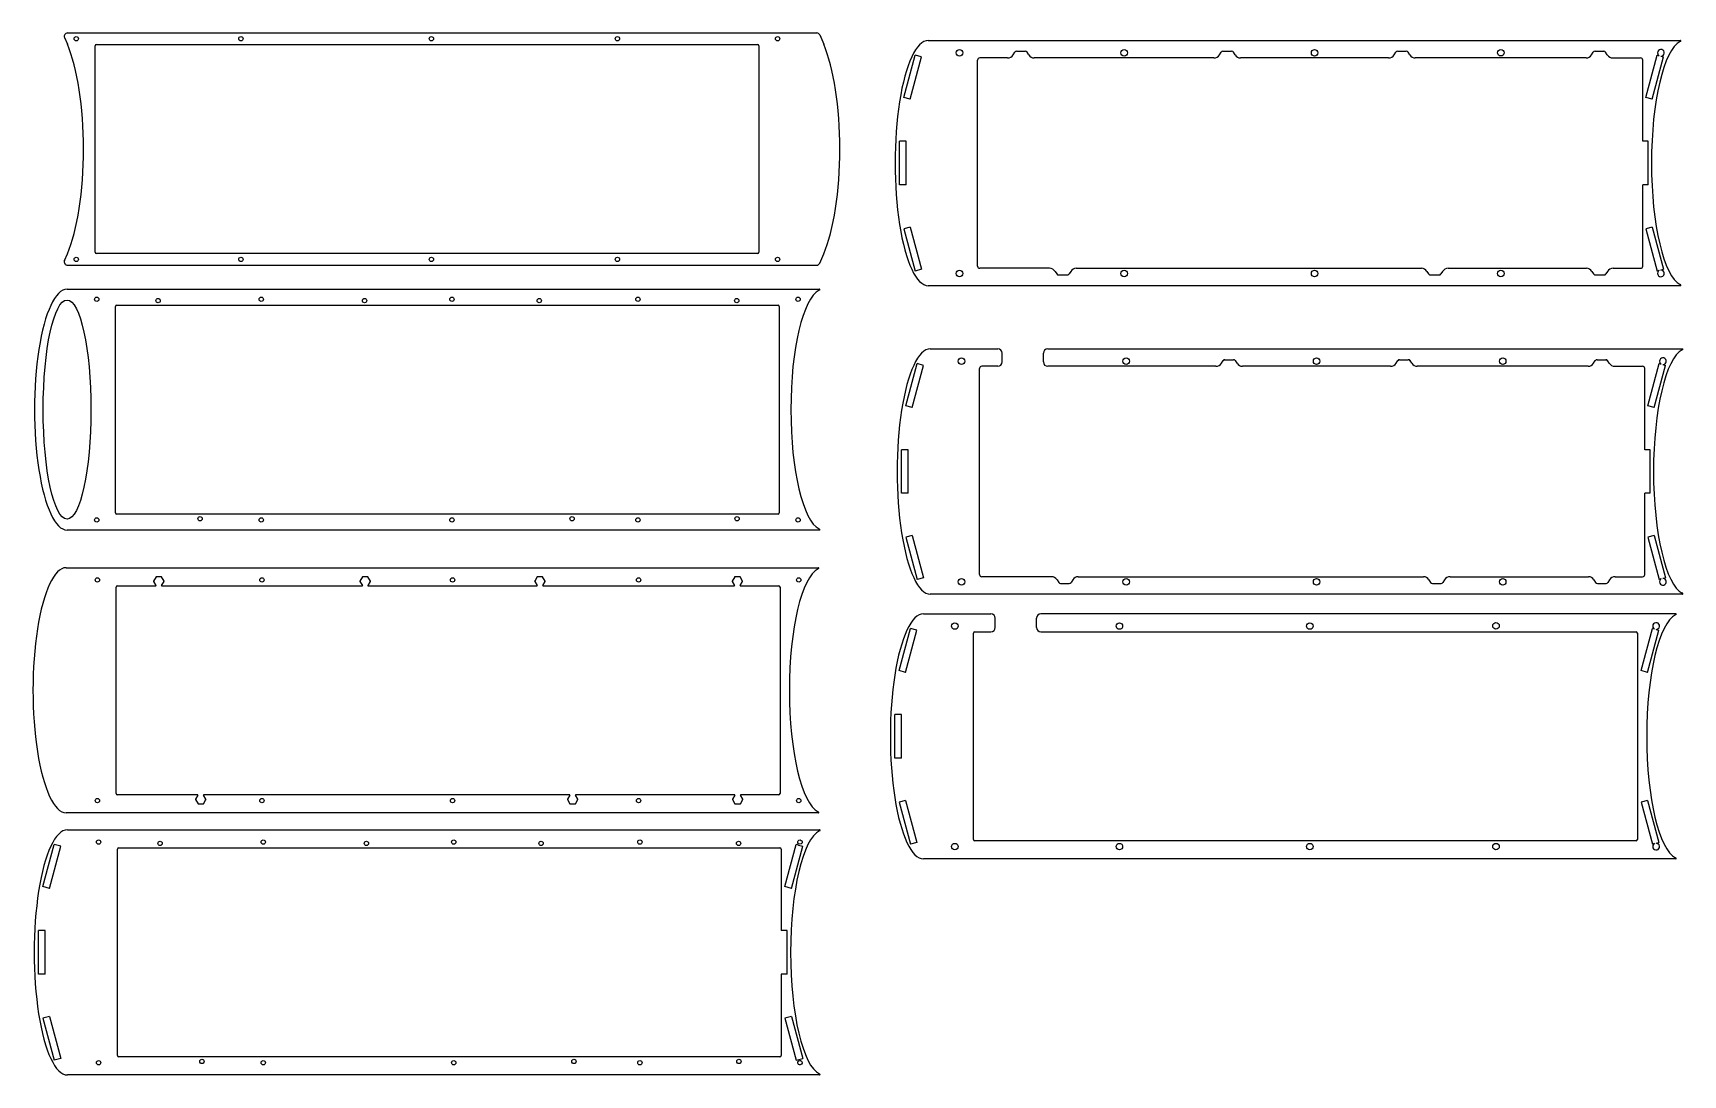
# Model space of a CAD drawing. Header units: millimetres. Extents: x -37 to 1379, y -2 to 984.
# Drawn here: x -37 to 723, y 504 to 984 of the extents above; entities that cross this region are included whole.
import ezdxf

# ---------------------------------------------------------------- set-up
doc = ezdxf.new("R2010")
doc.units = ezdxf.units.MM
doc.layers.get('0').update_dxf_attribs({"lineweight": 25, "true_color": 0xffffff})
doc.layers.add('Plate', color=7, linetype='Continuous', lineweight=25, true_color=0x000000)

msp = doc.modelspace()

# ---------------------------------------------------------------- linework, layer by layer
for p, q in [((-22.28, 981.86), (-20.97, 978.77)), ((-20.9, 983.95), (324.26, 983.95)), ((325.64, 983.03), (327.46, 978.77)), ((-8.24, 882.95), (-8.24, 978.01)), ((-7.64, 978.61), (296.96, 978.61)), ((297.56, 978.01), (297.56, 882.95)), ((375.6, 980.48), (722.16, 980.48)), ((414.66, 973.87), (415.43, 975.07)), ((416.28, 975.53), (420.28, 975.53)), ((421.89, 973.87), (421.12, 975.07)), ((509.74, 973.87), (510.51, 975.07)), ((511.35, 975.53), (515.36, 975.53)), ((516.97, 973.87), (516.2, 975.07)), ((590.21, 973.87), (590.98, 975.07)), ((591.83, 975.53), (595.83, 975.53)), ((597.44, 973.87), (596.67, 975.07)), ((681.19, 973.87), (681.96, 975.07)), ((682.8, 975.53), (686.81, 975.53)), ((688.42, 973.87), (687.65, 975.07)), ((722.24, 980.1), (722.03, 980)), ((398.33, 876.56), (398.33, 971.48)), ((412.14, 972.48), (399.33, 972.48)), ((507.21, 972.48), (424.42, 972.48)), ((587.69, 972.48), (519.5, 972.48)), ((678.66, 972.48), (599.97, 972.48)), ((690.95, 972.48), (703.75, 972.48)), ((704.75, 934.07), (704.75, 971.48)), ((704.75, 876.56), (704.75, 913.97)), ((-22.28, 879.11), (-20.97, 882.2)), ((296.96, 882.35), (-7.64, 882.35)), ((325.64, 877.93), (327.46, 882.2)), ((-20.9, 877.02), (324.26, 877.02)), ((431.48, 875.56), (399.33, 875.56)), ((434, 874.17), (434.77, 872.97)), ((441.23, 874.17), (440.46, 872.97)), ((443.76, 875.56), (602.8, 875.56)), ((605.33, 874.17), (606.1, 872.97)), ((612.55, 874.17), (611.79, 872.97)), ((615.08, 875.56), (678.8, 875.56)), ((681.33, 874.17), (682.1, 872.97)), ((688.55, 874.17), (687.79, 872.97)), ((691.08, 875.56), (703.75, 875.56)), ((722.16, 867.56), (375.6, 867.56)), ((435.62, 872.51), (439.62, 872.51)), ((606.94, 872.51), (610.94, 872.51)), ((682.94, 872.51), (686.94, 872.51)), ((722.24, 867.94), (722.03, 868.04)), ((-21.11, 865.95), (325.46, 865.95)), ((325.55, 865.57), (325.32, 865.46)), ((1.19, 762.95), (1.19, 858.01)), ((1.79, 858.61), (306.4, 858.61)), ((307, 858.01), (307, 762.95)), ((376.52, 838.44), (407.58, 838.44)), ((409.58, 832.44), (409.58, 836.44)), ((428.63, 832.44), (428.63, 836.44)), ((430.63, 838.44), (723.09, 838.44)), ((723.18, 838.06), (722.97, 837.96)), ((399.24, 734.51), (399.24, 829.44)), ((407.58, 830.44), (400.24, 830.44)), ((508.13, 830.44), (430.63, 830.44)), ((510.66, 831.82), (511.43, 833.03)), ((512.27, 833.49), (516.27, 833.49)), ((517.88, 831.82), (517.11, 833.03)), ((588.6, 830.44), (520.41, 830.44)), ((591.13, 831.82), (591.9, 833.03)), ((592.74, 833.49), (596.75, 833.49)), ((598.36, 831.82), (597.59, 833.03)), ((679.58, 830.44), (600.89, 830.44)), ((682.11, 831.82), (682.88, 833.03)), ((683.72, 833.49), (687.72, 833.49)), ((689.33, 831.82), (688.56, 833.03)), ((691.86, 830.44), (704.67, 830.44)), ((705.67, 792.03), (705.67, 829.44)), ((705.67, 734.51), (705.67, 771.93)), ((306.4, 762.35), (1.79, 762.35)), ((325.46, 755.02), (-21.11, 755.02)), ((325.55, 755.4), (325.32, 755.51)), ((-21.54, 737.67), (325.02, 737.67)), ((19.9, 733.49), (18.75, 731.49)), ((18.75, 731.39), (19.84, 729.49)), ((22.3, 733.54), (19.99, 733.54)), ((23.54, 731.49), (22.38, 733.49)), ((22.44, 729.49), (23.54, 731.39)), ((114.98, 733.49), (113.82, 731.49)), ((113.82, 731.39), (114.92, 729.49)), ((117.37, 733.54), (115.06, 733.54)), ((118.61, 731.49), (117.46, 733.49)), ((117.52, 729.49), (118.61, 731.39)), ((195.45, 733.49), (194.3, 731.49)), ((194.3, 731.39), (195.39, 729.49)), ((197.85, 733.54), (195.54, 733.54)), ((199.09, 731.49), (197.93, 733.49)), ((197.99, 729.49), (199.09, 731.39)), ((286.43, 733.49), (285.27, 731.49)), ((285.27, 731.39), (286.37, 729.49)), ((288.82, 733.54), (286.51, 733.54)), ((290.06, 731.49), (288.91, 733.49)), ((288.97, 729.49), (290.06, 731.39)), ((325.11, 737.29), (324.9, 737.19)), ((432.39, 733.51), (400.24, 733.51)), ((434.92, 732.13), (435.69, 730.92)), ((436.53, 730.46), (440.54, 730.46)), ((442.15, 732.13), (441.38, 730.92)), ((444.68, 733.51), (603.71, 733.51)), ((606.24, 732.13), (607.01, 730.92)), ((607.85, 730.46), (611.86, 730.46)), ((613.47, 732.13), (612.7, 730.92)), ((616, 733.51), (679.71, 733.51)), ((682.24, 732.13), (683.01, 730.92)), ((683.85, 730.46), (687.86, 730.46)), ((689.47, 732.13), (688.7, 730.92)), ((692, 733.51), (704.67, 733.51)), ((1.5, 633.68), (1.5, 728.74)), ((2.1, 729.34), (19.76, 729.34)), ((22.53, 729.34), (114.83, 729.34)), ((117.6, 729.34), (195.31, 729.34)), ((198.08, 729.34), (286.28, 729.34)), ((289.05, 729.34), (306.71, 729.34)), ((307.31, 728.74), (307.31, 633.68)), ((723.09, 725.51), (376.53, 725.51)), ((723.18, 725.89), (722.97, 726)), ((373.42, 716.46), (404.49, 716.46)), ((719.98, 716.46), (427.54, 716.46)), ((720.07, 716.08), (719.86, 715.98)), ((396.46, 612.47), (396.46, 707.53)), ((397.06, 708.13), (404.49, 708.13)), ((406.49, 710.13), (406.49, 714.46)), ((425.54, 710.13), (425.54, 714.46)), ((427.54, 708.13), (701.67, 708.13)), ((702.27, 707.53), (702.27, 612.47)), ((39.1, 633.08), (2.1, 633.08)), ((39.18, 632.93), (38.09, 631.03)), ((38.09, 630.93), (39.24, 628.93)), ((41.72, 628.93), (42.88, 630.93)), ((42.88, 631.03), (41.78, 632.93)), ((210.42, 633.08), (41.87, 633.08)), ((210.5, 632.93), (209.41, 631.03)), ((209.41, 630.93), (210.56, 628.93)), ((213.04, 628.93), (214.2, 630.93)), ((214.2, 631.03), (213.1, 632.93)), ((286.42, 633.08), (213.19, 633.08)), ((286.5, 632.93), (285.41, 631.03)), ((285.41, 630.93), (286.56, 628.93)), ((289.04, 628.93), (290.2, 630.93)), ((290.2, 631.03), (289.1, 632.93)), ((306.71, 633.08), (289.19, 633.08)), ((325.02, 624.75), (-21.54, 624.75)), ((39.33, 628.88), (41.64, 628.88)), ((210.65, 628.88), (212.96, 628.88)), ((286.65, 628.88), (288.96, 628.88)), ((325.11, 625.13), (324.9, 625.23)), ((-20.98, 616.95), (325.58, 616.95)), ((325.67, 616.57), (325.45, 616.46)), ((2.66, 608.61), (307.27, 608.61)), ((701.67, 611.87), (397.06, 611.87)), ((2.06, 512.95), (2.06, 608.01)), ((307.87, 608.01), (307.87, 570.53)), ((719.98, 603.54), (373.42, 603.54)), ((720.07, 603.92), (719.86, 604.02)), ((307.87, 550.43), (307.87, 512.95)), ((307.27, 512.35), (2.66, 512.35)), ((325.58, 504.02), (-20.98, 504.02)), ((325.67, 504.4), (325.45, 504.5))]:
    msp.add_line(p, q)
for centre, radius in [((-16.89, 981.28), 1), ((58.94, 981.28), 1), ((146.71, 981.28), 1), ((232.44, 981.33), 1), ((306.21, 981.28), 1), ((389.99, 974.82), 1.51), ((465.82, 974.82), 1.51), ((553.59, 974.82), 1.51), ((639.32, 974.87), 1.51), ((-16.89, 879.69), 1), ((58.94, 879.69), 1), ((146.71, 879.69), 1), ((232.44, 879.69), 1), ((306.21, 879.69), 1), ((389.99, 873.22), 1.51), ((465.82, 873.22), 1.51), ((553.59, 873.22), 1.51), ((639.32, 873.22), 1.51), ((-7.45, 861.28), 1), ((20.84, 860.71), 1), ((68.37, 861.28), 1), ((115.91, 860.71), 1), ((156.15, 861.28), 1), ((196.39, 860.71), 1), ((241.87, 861.33), 1), ((287.36, 860.71), 1), ((315.65, 861.28), 1), ((390.92, 832.77), 1.51), ((466.73, 832.77), 1.51), ((554.51, 832.77), 1.51), ((640.23, 832.82), 1.51), ((-7.45, 759.69), 1), ((40.18, 760.25), 1), ((68.37, 759.69), 1), ((156.15, 759.69), 1), ((211.5, 760.25), 1), ((241.87, 759.69), 1), ((287.5, 760.25), 1), ((315.65, 759.69), 1), ((-7.15, 732.01), 1), ((68.68, 732.01), 1), ((156.45, 732.01), 1), ((242.18, 732.06), 1), ((315.95, 732.01), 1), ((390.91, 731.18), 1.51), ((466.73, 731.18), 1.51), ((554.51, 731.18), 1.51), ((640.23, 731.18), 1.51), ((387.81, 710.8), 1.51), ((387.81, 710.8), 1.51), ((463.64, 710.8), 1.51), ((551.41, 710.8), 1.51), ((637.14, 710.85), 1.51), ((-7.15, 630.41), 1), ((68.68, 630.41), 1), ((156.45, 630.41), 1), ((242.18, 630.41), 1), ((315.95, 630.41), 1), ((-6.59, 611.28), 1), ((21.7, 610.71), 1), ((69.24, 611.28), 1), ((116.78, 610.71), 1), ((157.01, 611.28), 1), ((197.25, 610.71), 1), ((242.74, 611.33), 1), ((288.23, 610.71), 1), ((387.81, 609.2), 1.51), ((463.64, 609.2), 1.51), ((551.41, 609.2), 1.51), ((637.14, 609.2), 1.51), ((-6.59, 509.69), 1), ((41.04, 510.25), 1), ((69.24, 509.69), 1), ((157.01, 509.69), 1), ((212.36, 510.25), 1), ((242.74, 509.69), 1), ((288.36, 510.25), 1)]:
    msp.add_circle(centre, radius)
for centre, radius, start, end in [((-20.9, 982.45), 1.5, 90, 203.07384), ((324.26, 982.45), 1.5, 23.07384, 90), ((-7.64, 978.01), 0.6, 90, 180), ((296.96, 978.01), 0.6, 0, 90), ((412.14, 975.48), 3, 270, 327.42053), ((416.28, 974.53), 1, 90, 147.42053), ((420.28, 974.53), 1, 32.57947, 90), ((424.42, 975.48), 3, 212.57947, 270), ((507.21, 975.48), 3, 270, 327.42053), ((511.35, 974.53), 1, 90, 147.42053), ((515.36, 974.53), 1, 32.57947, 90), ((519.5, 975.48), 3, 212.57947, 270), ((587.69, 975.48), 3, 270, 327.42053), ((591.83, 974.53), 1, 90, 147.42053), ((595.83, 974.53), 1, 32.57947, 90), ((599.97, 975.48), 3, 212.57947, 270), ((678.66, 975.48), 3, 270, 327.42053), ((682.8, 974.53), 1, 90, 147.42053), ((686.81, 974.53), 1, 32.57947, 90), ((690.95, 975.48), 3, 212.57947, 270), ((713.09, 974.82), 1.55, 267.85344, 242.14656), ((722.16, 980.28), 0.2, 295.93663, 90), ((399.33, 971.48), 1, 90, 180), ((703.75, 971.48), 1, 360, 90), ((-7.64, 882.95), 0.6, 180, 270), ((296.96, 882.95), 0.6, 270, 0), ((-20.9, 878.52), 1.5, 156.92616, 270), ((324.26, 878.52), 1.5, 270, 336.92616), ((399.33, 876.56), 1, 180, 270), ((431.48, 872.56), 3, 32.57947, 90), ((443.76, 872.56), 3, 90, 147.42053), ((602.8, 872.56), 3, 32.57947, 90), ((615.08, 872.56), 3, 90, 147.42053), ((678.8, 872.56), 3, 32.57947, 90), ((691.08, 872.56), 3, 90, 147.42053), ((703.75, 876.56), 1, 270, 0), ((713.09, 873.22), 1.55, 117.8536, 92.1464), ((435.62, 873.51), 1, 212.57947, 270), ((439.62, 873.51), 1, 270, 327.42053), ((606.94, 873.51), 1, 212.57947, 270), ((610.94, 873.51), 1, 270, 327.42053), ((682.94, 873.51), 1, 212.57947, 270), ((686.94, 873.51), 1, 270, 327.42053), ((722.16, 867.76), 0.2, 270, 64.06346), ((325.46, 865.75), 0.2, 296.34511, 90), ((1.79, 858.01), 0.6, 90, 180), ((306.4, 858.01), 0.6, 0, 90), ((407.58, 836.44), 2, 360, 90), ((430.63, 836.44), 2, 90, 180), ((723.09, 838.24), 0.2, 295.93663, 90), ((400.24, 829.44), 1, 90, 180), ((407.58, 832.44), 2, 270, 360), ((430.63, 832.44), 2, 180, 270), ((508.13, 833.44), 3, 270, 327.42053), ((512.27, 832.49), 1, 90, 147.42053), ((516.27, 832.49), 1, 32.57947, 90), ((520.41, 833.44), 3, 212.57947, 270), ((588.6, 833.44), 3, 270, 327.42053), ((592.74, 832.49), 1, 90, 147.42053), ((596.75, 832.49), 1, 32.57947, 90), ((600.89, 833.44), 3, 212.57947, 270), ((679.58, 833.44), 3, 270, 327.42053), ((683.72, 832.49), 1, 90, 147.42053), ((687.72, 832.49), 1, 32.57947, 90), ((691.86, 833.44), 3, 212.57947, 270), ((704.67, 829.44), 1, 360, 90), ((714.01, 832.77), 1.55, 267.85344, 242.14656), ((1.79, 762.95), 0.6, 180, 270), ((306.4, 762.95), 0.6, 270, 0), ((325.46, 755.22), 0.2, 270, 63.65498), ((325.02, 737.47), 0.2, 295.93663, 90), ((18.83, 731.44), 0.1, 149.99184, 209.99184), ((19.99, 733.44), 0.1, 89.99184, 149.99184), ((22.3, 733.44), 0.1, 29.99184, 89.99184), ((23.45, 731.44), 0.1, 329.99184, 29.99184), ((113.91, 731.44), 0.1, 149.99184, 209.99184), ((115.06, 733.44), 0.1, 89.99184, 149.99184), ((117.37, 733.44), 0.1, 29.99184, 89.99184), ((118.53, 731.44), 0.1, 329.99184, 29.99184), ((194.38, 731.44), 0.1, 149.99184, 209.99184), ((195.54, 733.44), 0.1, 89.99184, 149.99184), ((197.85, 733.44), 0.1, 29.99184, 89.99184), ((199, 731.44), 0.1, 329.99184, 29.99184), ((285.36, 731.44), 0.1, 149.99184, 209.99184), ((286.51, 733.44), 0.1, 89.99184, 149.99184), ((288.82, 733.44), 0.1, 29.99184, 89.99184), ((289.98, 731.44), 0.1, 329.99184, 29.99184), ((400.24, 734.51), 1, 180, 270), ((432.39, 730.51), 3, 32.57947, 90), ((436.53, 731.46), 1, 212.57947, 270), ((440.54, 731.46), 1, 270, 327.42053), ((444.68, 730.51), 3, 90, 147.42053), ((603.71, 730.51), 3, 32.57947, 90), ((607.85, 731.46), 1, 212.57947, 270), ((611.86, 731.46), 1, 270, 327.42053), ((616, 730.51), 3, 90, 147.42053), ((679.71, 730.51), 3, 32.57947, 90), ((683.85, 731.46), 1, 212.57947, 270), ((687.86, 731.46), 1, 270, 327.42053), ((692, 730.51), 3, 90, 147.42053), ((704.67, 734.51), 1, 270, 0), ((714.01, 731.18), 1.55, 117.8536, 92.1464), ((2.1, 728.74), 0.6, 90, 180), ((19.76, 729.44), 0.1, 270, 29.99184), ((22.53, 729.44), 0.1, 149.99184, 270), ((114.83, 729.44), 0.1, 270, 29.99184), ((117.6, 729.44), 0.1, 149.99184, 270), ((195.31, 729.44), 0.1, 270, 29.99184), ((198.08, 729.44), 0.1, 149.99184, 270), ((286.28, 729.44), 0.1, 270, 29.99184), ((289.05, 729.44), 0.1, 149.99184, 270), ((306.71, 728.74), 0.6, 0, 90), ((723.09, 725.71), 0.2, 270, 64.06346), ((404.49, 714.46), 2, 360, 90), ((427.54, 714.46), 2, 90, 180), ((719.98, 716.26), 0.2, 295.93663, 90), ((397.06, 707.53), 0.6, 90, 180), ((404.49, 710.13), 2, 270, 360), ((427.54, 710.13), 2, 180, 270), ((701.67, 707.53), 0.6, 0, 90), ((710.91, 710.8), 1.55, 267.85344, 242.14656), ((2.1, 633.68), 0.6, 180, 270), ((38.17, 630.98), 0.1, 149.99184, 209.99184), ((39.1, 632.98), 0.1, 329.99184, 90), ((41.87, 632.98), 0.1, 90, 209.99184), ((42.79, 630.98), 0.1, 329.99184, 29.99184), ((209.49, 630.98), 0.1, 149.99184, 209.99184), ((210.42, 632.98), 0.1, 329.99184, 90), ((213.19, 632.98), 0.1, 90, 209.99184), ((214.11, 630.98), 0.1, 329.99184, 29.99184), ((285.49, 630.98), 0.1, 149.99184, 209.99184), ((286.42, 632.98), 0.1, 329.99184, 90), ((289.19, 632.98), 0.1, 90, 209.99184), ((290.11, 630.98), 0.1, 329.99184, 29.99184), ((306.71, 633.68), 0.6, 270, 0), ((39.33, 628.98), 0.1, 209.99184, 269.99184), ((41.64, 628.98), 0.1, 269.99184, 329.99184), ((210.65, 628.98), 0.1, 209.99184, 269.99184), ((212.96, 628.98), 0.1, 269.99184, 329.99184), ((286.65, 628.98), 0.1, 209.99184, 269.99184), ((288.96, 628.98), 0.1, 269.99184, 329.99184), ((325.02, 624.95), 0.2, 270, 64.06346), ((325.58, 616.75), 0.2, 295.93663, 90), ((2.66, 608.01), 0.6, 90, 180), ((307.27, 608.01), 0.6, 0, 90), ((316.51, 611.28), 1, 267.85344, 627.85344), ((397.06, 612.47), 0.6, 180, 270), ((701.67, 612.47), 0.6, 270, 0), ((710.91, 609.2), 1.55, 117.8536, 92.1464), ((719.98, 603.74), 0.2, 270, 64.06346), ((2.66, 512.95), 0.6, 180, 270), ((307.27, 512.95), 0.6, 270, 0), ((316.51, 509.69), 1, 117.8536, 477.8536), ((325.58, 504.22), 0.2, 270, 64.06346)]:
    msp.add_arc(centre, radius, start, end)
for centre, major_axis, ratio, start_param, end_param in [((-30.55, 930.48), (0, 58.46), 0.29078, 3.740536, 5.684242), ((317.87, 930.48), (0, 58.46), 0.29078, 3.740536, 5.684242), ((375.6, 924.02), (0, 56.46), 0.270448, 0, 3.141593), ((724.02, 924.02), (0, 56.46), 0.270448, 0.130785, 3.010808), ((-21.11, 810.48), (0, 55.46), 0.270448, 0, 3.141593), ((327.31, 810.48), (0, 55.46), 0.270448, 0.133137, 3.008457), ((376.53, 781.98), (0, 56.46), 0.270448, 0, 3.141593), ((724.96, 781.98), (0, 56.46), 0.270448, 0.130785, 3.010808), ((-21.54, 681.21), (0, 56.46), 0.270448, 0, 3.141593), ((326.89, 681.21), (0, 56.46), 0.270448, 0.130785, 3.010808), ((373.42, 660), (0, 56.46), 0.270448, 0, 3.141593), ((721.85, 660), (0, 56.46), 0.270448, 0.130785, 3.010808), ((-20.98, 560.48), (0, 56.46), 0.270448, 0, 3.141593), ((327.45, 560.48), (0, 56.46), 0.270448, 0.130785, 3.010808)]:
    msp.add_ellipse(centre, major_axis=major_axis, ratio=ratio, start_param=start_param, end_param=end_param)
msp.add_ellipse((-21.11, 810.48), major_axis=(0, -50.46), ratio=0.217979)
at = {"layer": 'Plate'}
for p, q in [((364.32, 954.3), (369.52, 973.72)), ((372.52, 972.92), (369.52, 973.72)), ((706.15, 954.3), (711.35, 973.72)), ((712.37, 973.45), (711.35, 973.72)), ((713.03, 973.27), (714.34, 972.92)), ((367.32, 953.5), (372.52, 972.92)), ((709.14, 953.5), (714.34, 972.92)), ((367.32, 953.5), (364.32, 954.3)), ((709.14, 953.5), (706.15, 954.3)), ((362.33, 913.97), (362.33, 934.07)), ((365.43, 934.07), (362.33, 934.07)), ((365.43, 913.97), (365.43, 934.07)), ((707.25, 934.07), (704.75, 934.07)), ((707.25, 913.97), (707.25, 934.07)), ((365.43, 913.97), (362.33, 913.97)), ((707.25, 913.97), (704.75, 913.97)), ((367.32, 894.54), (364.32, 893.73)), ((364.32, 893.73), (369.52, 874.32)), ((367.32, 894.54), (372.52, 875.12)), ((709.14, 894.54), (706.15, 893.73)), ((706.15, 893.73), (711.35, 874.32)), ((709.14, 894.54), (714.34, 875.12)), ((372.52, 875.12), (369.52, 874.32)), ((712.37, 874.59), (711.35, 874.32)), ((713.03, 874.77), (714.34, 875.12)), ((365.24, 812.26), (370.44, 831.68)), ((368.23, 811.46), (373.43, 830.87)), ((373.43, 830.87), (370.44, 831.68)), ((707.06, 812.26), (712.26, 831.68)), ((710.06, 811.46), (715.26, 830.87)), ((713.28, 831.4), (712.26, 831.68)), ((713.95, 831.23), (715.26, 830.87)), ((368.23, 811.46), (365.24, 812.26)), ((710.06, 811.46), (707.06, 812.26)), ((363.24, 771.93), (363.24, 792.03)), ((366.34, 792.03), (363.24, 792.03)), ((366.34, 771.93), (366.34, 792.03)), ((708.17, 792.03), (705.67, 792.03)), ((708.17, 771.93), (708.17, 792.03)), ((366.34, 771.93), (363.24, 771.93)), ((708.17, 771.93), (705.67, 771.93)), ((368.23, 752.49), (365.24, 751.69)), ((365.24, 751.69), (370.44, 732.28)), ((368.23, 752.49), (373.43, 733.08)), ((710.06, 752.49), (707.06, 751.69)), ((707.06, 751.69), (712.26, 732.28)), ((710.06, 752.49), (715.26, 733.08)), ((373.43, 733.08), (370.44, 732.28)), ((713.28, 732.55), (712.26, 732.28)), ((713.95, 732.73), (715.26, 733.08)), ((362.14, 690.29), (367.35, 709.7)), ((365.14, 689.48), (370.34, 708.9)), ((370.34, 708.9), (367.35, 709.7)), ((703.97, 690.29), (709.17, 709.7)), ((706.96, 689.48), (712.17, 708.9)), ((710.19, 709.43), (709.17, 709.7)), ((710.86, 709.25), (712.17, 708.9)), ((365.14, 689.48), (362.14, 690.29)), ((706.96, 689.48), (703.97, 690.29)), ((360.15, 649.95), (360.15, 670.05)), ((363.25, 670.05), (360.15, 670.05)), ((363.25, 649.95), (363.25, 670.05)), ((363.25, 649.95), (360.15, 649.95)), ((365.14, 630.52), (362.14, 629.71)), ((362.14, 629.71), (367.35, 610.3)), ((365.14, 630.52), (370.34, 611.1)), ((706.96, 630.52), (703.97, 629.71)), ((703.97, 629.71), (709.17, 610.3)), ((706.96, 630.52), (712.17, 611.1)), ((-32.26, 590.77), (-27.05, 610.18)), ((-29.26, 589.97), (-24.06, 609.38)), ((-24.06, 609.38), (-27.05, 610.18)), ((309.57, 590.77), (314.77, 610.18)), ((312.56, 589.97), (317.76, 609.38)), ((315.79, 609.91), (314.77, 610.18)), ((315.79, 609.91), (317.76, 609.38)), ((370.34, 611.1), (367.35, 610.3)), ((710.19, 610.57), (709.17, 610.3)), ((710.86, 610.75), (712.17, 611.1)), ((-29.26, 589.97), (-32.26, 590.77)), ((312.56, 589.97), (309.57, 590.77)), ((-34.25, 550.43), (-34.25, 570.53)), ((-31.15, 570.53), (-34.25, 570.53)), ((-31.15, 550.43), (-31.15, 570.53)), ((310.68, 570.53), (307.87, 570.53)), ((310.68, 550.43), (310.68, 570.53)), ((-31.15, 550.43), (-34.25, 550.43)), ((310.68, 550.43), (307.87, 550.43)), ((-29.26, 531), (-32.26, 530.2)), ((-32.26, 530.2), (-27.05, 510.78)), ((-29.26, 531), (-24.06, 511.59)), ((312.56, 531), (309.57, 530.2)), ((309.57, 530.2), (314.77, 510.78)), ((312.56, 531), (317.76, 511.59)), ((-24.06, 511.59), (-27.05, 510.78)), ((314.77, 510.78), (317.76, 511.59))]:
    msp.add_line(p, q, dxfattribs=at)

doc.saveas('drawing.dxf')
